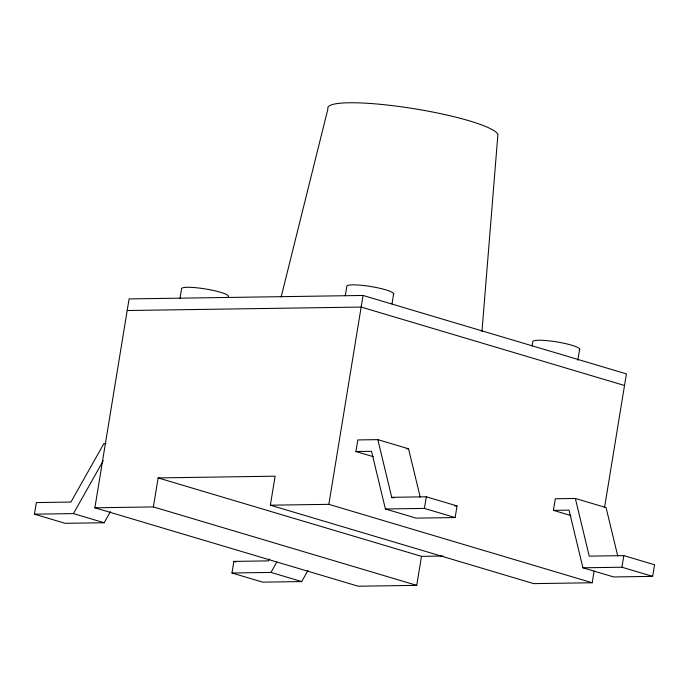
<?xml version="1.0" encoding="UTF-8"?>
<svg xmlns="http://www.w3.org/2000/svg" width="689" height="689" viewBox="0 0 689 689"><rect width="100%" height="100%" fill="white"/><g stroke="black" fill="none" stroke-linecap="round" stroke-linejoin="round"><path stroke-width="1.03" d="M481.964 331.521L497.897 134.544A86.246 13.048 9.3 0 0 407.888 107.734A86.246 13.048 9.3 0 0 327.921 108.922L281.164 296.925M110.438 511.634L104.168 522.744L65.171 523.321L34.45 514.175L36.353 502.574L70.933 502.057L103.832 443.69L105.934 443.664M442.949 556.032L421.487 556.35L416.733 585.357L358.237 586.227L94.884 507.793L129.084 298.923L363.06 295.46L626.422 373.886L604.546 507.457M180.036 298.208L181.543 288.992A23.788 3.6 9.3 0 1 206.674 289.156A23.788 3.6 9.3 0 1 227.99 296.942M94.884 507.793L153.38 506.923L158.125 477.916L275.118 476.185L270.364 505.192L533.725 583.626L592.213 582.756L594.125 571.095M307.957 570.458L301.687 581.568L262.69 582.153L231.969 572.998L233.864 561.397L268.452 560.88L269.494 559.029M345.275 295.762L346.782 286.546A23.788 3.6 9.3 0 1 371.914 286.71A23.788 3.6 9.3 0 1 393.23 294.496M270.364 505.192L328.86 504.331L363.06 295.46M373.326 456.721L355.92 451.536L357.815 439.935L377.83 439.634L408.56 448.789L420.221 497.191M391.998 303.849L393.677 293.617M385.409 508.982L424.407 508.404L426.31 496.795L457.031 505.95L455.136 517.551L416.139 518.128L385.409 508.982L371.517 451.304L355.92 451.536M532.106 346.033L532.778 341.933A23.788 3.6 9.3 0 1 557.909 342.106A23.788 3.6 9.3 0 1 579.225 349.883M577.821 360.269L579.664 349.004M570.845 515.544L553.431 510.36L555.334 498.758L575.349 498.457L606.07 507.612L617.74 556.014M582.928 567.805L621.926 567.228L623.829 555.618L654.55 564.773L652.647 576.374L613.658 576.951L582.928 567.805L569.036 510.127L553.431 510.36M34.45 514.175L73.447 513.598L103.212 460.795M231.969 572.998L270.966 572.421L276.711 562.233M127.189 310.524L361.165 307.061L624.518 385.495M406.45 448.815L408.56 448.789M377.83 439.634L391.731 497.312L426.31 496.795M454.938 505.976L457.031 505.95M623.829 555.618L589.241 556.135L575.349 498.457M391.731 497.312L393.772 497.923M424.407 508.404L455.136 517.551M621.926 567.228L652.647 576.374M328.86 504.331L592.213 582.756M158.125 477.916L421.487 556.35M153.38 506.923L416.733 585.357M73.447 513.598L104.168 522.744M233.864 561.397L235.914 562.009M270.966 572.421L301.687 581.568"/></g></svg>
